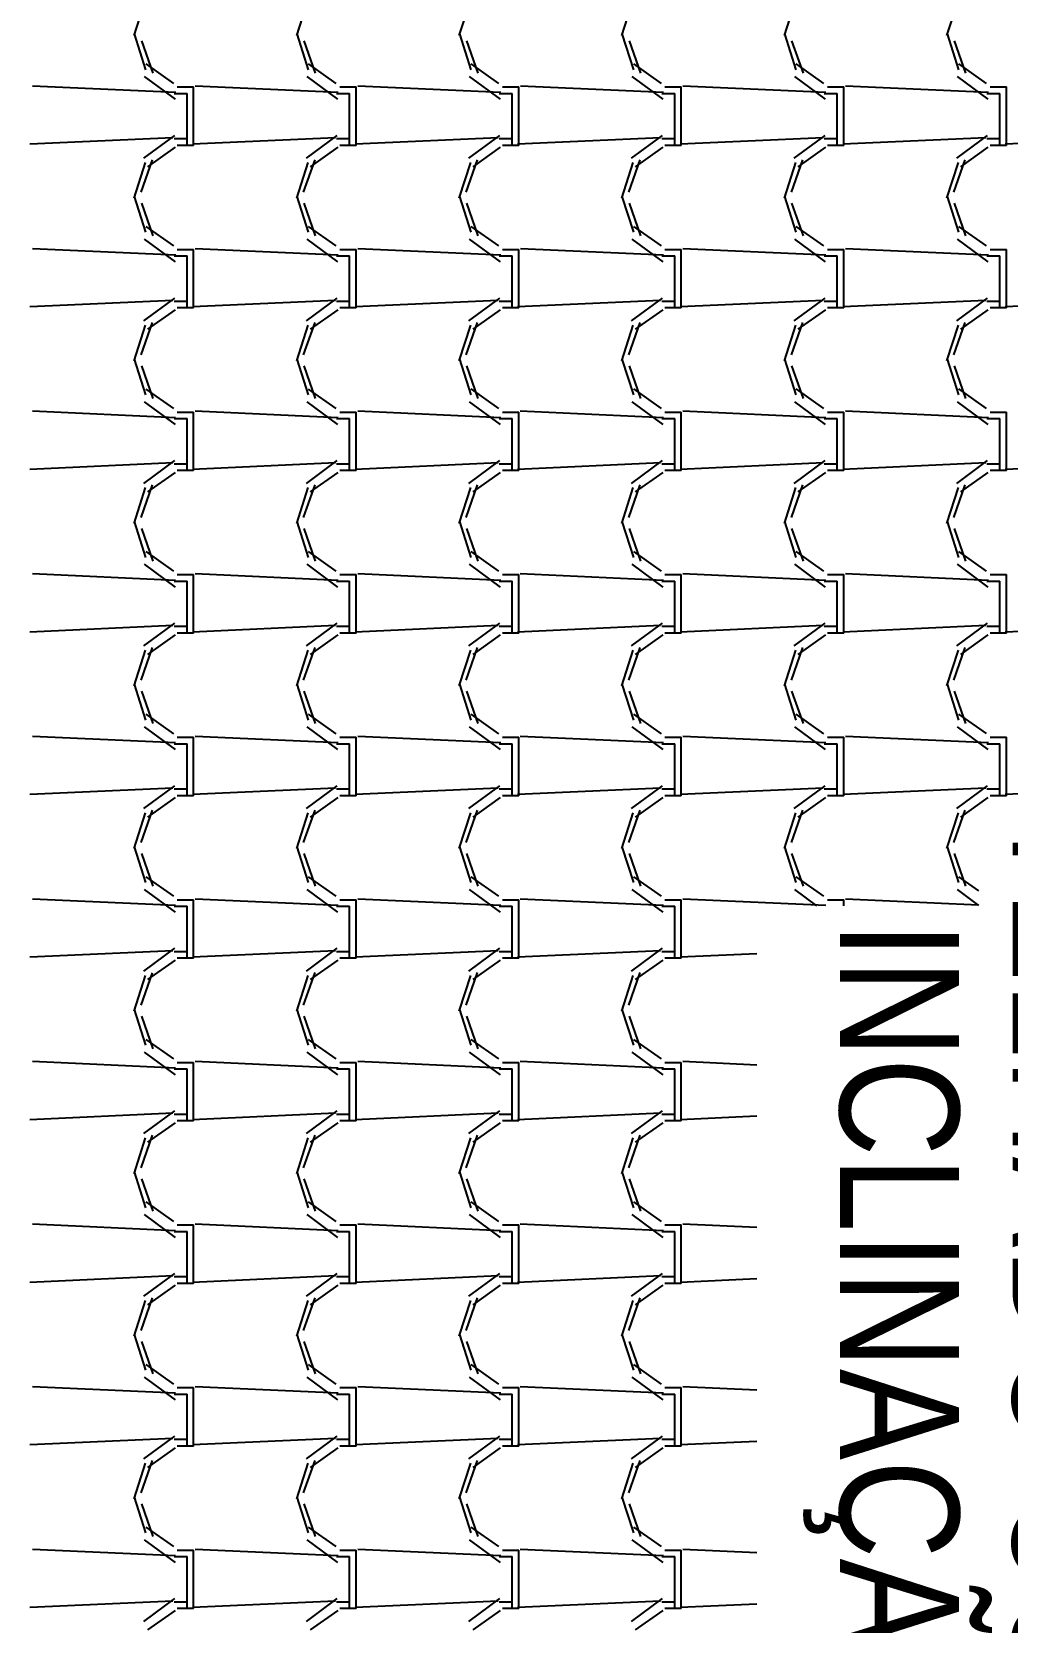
# Model space of a CAD drawing. Header units: millimetres. Extents: x -336 to -33, y -135 to 770.
# Drawn here: x -309.076 to -307.276, y 739.384 to 742.318 of the extents above; entities that cross this region are included whole.
import ezdxf
from ezdxf.enums import TextEntityAlignment as Align

# ---------------------------------------------------------------- set-up
doc = ezdxf.new("R2010")
doc.units = ezdxf.units.MM
doc.header["$LTSCALE"] = 50
doc.header["$MEASUREMENT"] = 0
doc.layers.get('0').update_dxf_attribs({"linetype": 'CONTINUOUS'})
doc.layers.add('-HIDRO', color=8, linetype='CONTINUOUS')
doc.layers.add('E-txt-g', color=3, linetype='CONTINUOUS')
doc.layers.add('E-Txt-W', color=7, linetype='CONTINUOUS', lineweight=20)
doc.styles.add('F2', font='swissc.ttf')
doc.styles.add('REG60', font='romans.shx', dxfattribs={"width": 0.8, "height": 0.15})
doc.styles.add('REG80', font='romans.shx', dxfattribs={"width": 0.8, "height": 0.2})

# ---------------------------------------------------------------- blocks, each defined once
blk = doc.blocks.new('TXT-AMB75')
at = {"layer": 'E-txt-g', "style": 'REG80', "width": 0.8, "flags": 8}
blk.add_attdef('TXT', text='', height=0.2, dxfattribs=at).set_placement((0.0055, 0.2964), align=Align.CENTER)
at = {"layer": 'E-Txt-W', "style": 'REG60', "width": 0.8, "flags": 8}
blk.add_attdef('TXT', text='', height=0.15, dxfattribs=at).set_placement((0.0055, 0.0271), align=Align.CENTER)

msp = doc.modelspace()

# ---------------------------------------------------------------- linework, layer by layer
at = {"layer": '-HIDRO', "linetype": 'Continuous'}
for p, q in [((-308.8666, 742.3774), (-308.8876, 742.3114)), ((-308.5666, 742.3774), (-308.5876, 742.3114)), ((-308.2666, 742.3774), (-308.2876, 742.3114)), ((-307.9666, 742.3774), (-307.9876, 742.3114)), ((-307.6666, 742.3774), (-307.6876, 742.3114)), ((-307.3666, 742.3774), (-307.3876, 742.3114)), ((-308.8868, 742.3146), (-308.8658, 742.2486)), ((-308.8737, 742.302), (-308.8527, 742.242)), ((-308.5868, 742.3146), (-308.5658, 742.2486)), ((-308.5737, 742.302), (-308.5527, 742.242)), ((-308.2868, 742.3146), (-308.2658, 742.2486)), ((-308.2737, 742.302), (-308.2527, 742.242)), ((-307.9868, 742.3146), (-307.9658, 742.2486)), ((-307.9737, 742.302), (-307.9527, 742.242)), ((-307.6868, 742.3146), (-307.6658, 742.2486)), ((-307.6737, 742.302), (-307.6527, 742.242)), ((-307.3868, 742.3146), (-307.3658, 742.2486)), ((-307.3737, 742.302), (-307.3527, 742.242)), ((-308.8657, 742.2594), (-308.8147, 742.2234)), ((-308.5657, 742.2594), (-308.5147, 742.2234)), ((-308.2657, 742.2594), (-308.2147, 742.2234)), ((-307.9657, 742.2594), (-307.9147, 742.2234)), ((-307.6657, 742.2594), (-307.6147, 742.2234)), ((-307.3657, 742.2594), (-307.3147, 742.2234)), ((-308.8685, 742.2359), (-308.8115, 742.1939)), ((-308.5685, 742.2359), (-308.5115, 742.1939)), ((-308.2685, 742.2359), (-308.2115, 742.1939)), ((-307.9685, 742.2359), (-307.9115, 742.1939)), ((-307.6685, 742.2359), (-307.6115, 742.1939)), ((-307.3685, 742.2359), (-307.3115, 742.1939)), ((-308.8103, 742.2062), (-309.0743, 742.2182)), ((-308.8134, 742.2049), (-308.7894, 742.2049)), ((-308.8074, 742.2169), (-308.7774, 742.2169)), ((-308.7894, 742.1209), (-308.7894, 742.2049)), ((-308.7774, 742.1209), (-308.7774, 742.2169)), ((-308.5103, 742.2062), (-308.7743, 742.2182)), ((-308.5134, 742.2049), (-308.4894, 742.2049)), ((-308.5074, 742.2169), (-308.4774, 742.2169)), ((-308.4894, 742.1209), (-308.4894, 742.2049)), ((-308.4774, 742.1209), (-308.4774, 742.2169)), ((-308.2103, 742.2062), (-308.4743, 742.2182)), ((-308.2134, 742.2049), (-308.1894, 742.2049)), ((-308.2074, 742.2169), (-308.1774, 742.2169)), ((-308.1894, 742.1209), (-308.1894, 742.2049)), ((-308.1774, 742.1209), (-308.1774, 742.2169)), ((-307.9103, 742.2062), (-308.1743, 742.2182)), ((-307.9134, 742.2049), (-307.8894, 742.2049)), ((-307.9074, 742.2169), (-307.8774, 742.2169)), ((-307.8894, 742.1209), (-307.8894, 742.2049)), ((-307.8774, 742.1209), (-307.8774, 742.2169)), ((-307.6103, 742.2062), (-307.8743, 742.2182)), ((-307.6134, 742.2049), (-307.5894, 742.2049)), ((-307.6074, 742.2169), (-307.5774, 742.2169)), ((-307.5894, 742.1209), (-307.5894, 742.2049)), ((-307.5774, 742.1209), (-307.5774, 742.2169)), ((-307.3103, 742.2062), (-307.5743, 742.2182)), ((-307.3134, 742.2049), (-307.2894, 742.2049)), ((-307.3074, 742.2169), (-307.2774, 742.2169)), ((-307.2894, 742.1209), (-307.2894, 742.2049)), ((-307.2774, 742.1209), (-307.2774, 742.2169)), ((-308.8154, 742.1229), (-309.0794, 742.1109)), ((-308.8127, 742.1273), (-308.8697, 742.0853)), ((-308.7894, 742.1209), (-308.8134, 742.1209)), ((-308.7894, 742.1089), (-308.7894, 742.1209)), ((-308.5154, 742.1229), (-308.7794, 742.1109)), ((-308.7774, 742.1089), (-308.7774, 742.1209)), ((-308.5127, 742.1273), (-308.5697, 742.0853)), ((-308.4894, 742.1209), (-308.5134, 742.1209)), ((-308.4894, 742.1089), (-308.4894, 742.1209)), ((-308.2154, 742.1229), (-308.4794, 742.1109)), ((-308.4774, 742.1089), (-308.4774, 742.1209)), ((-308.2127, 742.1273), (-308.2697, 742.0853)), ((-308.1894, 742.1209), (-308.2134, 742.1209)), ((-308.1894, 742.1089), (-308.1894, 742.1209)), ((-307.9154, 742.1229), (-308.1794, 742.1109)), ((-308.1774, 742.1089), (-308.1774, 742.1209)), ((-307.9127, 742.1273), (-307.9697, 742.0853)), ((-307.8894, 742.1209), (-307.9134, 742.1209)), ((-307.8894, 742.1089), (-307.8894, 742.1209)), ((-307.6154, 742.1229), (-307.8794, 742.1109)), ((-307.8774, 742.1089), (-307.8774, 742.1209)), ((-307.6127, 742.1273), (-307.6697, 742.0853)), ((-307.5894, 742.1209), (-307.6134, 742.1209)), ((-307.5894, 742.1089), (-307.5894, 742.1209)), ((-307.3154, 742.1229), (-307.5794, 742.1109)), ((-307.5774, 742.1089), (-307.5774, 742.1209)), ((-307.3127, 742.1273), (-307.3697, 742.0853)), ((-307.2894, 742.1209), (-307.3134, 742.1209)), ((-307.2894, 742.1089), (-307.2894, 742.1209)), ((-307.0154, 742.1229), (-307.2794, 742.1109)), ((-307.2774, 742.1089), (-307.2774, 742.1209)), ((-308.8113, 742.1055), (-308.8623, 742.0695)), ((-308.7774, 742.1089), (-308.8074, 742.1089)), ((-308.5113, 742.1055), (-308.5623, 742.0695)), ((-308.4774, 742.1089), (-308.5074, 742.1089)), ((-308.2113, 742.1055), (-308.2623, 742.0695)), ((-308.1774, 742.1089), (-308.2074, 742.1089)), ((-307.9113, 742.1055), (-307.9623, 742.0695)), ((-307.8774, 742.1089), (-307.9074, 742.1089)), ((-307.6113, 742.1055), (-307.6623, 742.0695)), ((-307.5774, 742.1089), (-307.6074, 742.1089)), ((-307.3113, 742.1055), (-307.3623, 742.0695)), ((-307.2774, 742.1089), (-307.3074, 742.1089)), ((-308.8666, 742.0774), (-308.8876, 742.0114)), ((-308.8538, 742.0823), (-308.8748, 742.0223)), ((-308.5666, 742.0774), (-308.5876, 742.0114)), ((-308.5538, 742.0823), (-308.5748, 742.0223)), ((-308.2666, 742.0774), (-308.2876, 742.0114)), ((-308.2538, 742.0824), (-308.2748, 742.0224)), ((-307.9666, 742.0774), (-307.9876, 742.0114)), ((-307.9538, 742.0824), (-307.9748, 742.0224)), ((-307.6666, 742.0774), (-307.6876, 742.0114)), ((-307.6538, 742.0824), (-307.6748, 742.0224)), ((-307.3666, 742.0774), (-307.3876, 742.0114)), ((-307.3538, 742.0824), (-307.3748, 742.0224)), ((-308.8868, 742.0146), (-308.8658, 741.9486)), ((-308.8737, 742.002), (-308.8527, 741.942)), ((-308.5868, 742.0146), (-308.5658, 741.9486)), ((-308.5737, 742.002), (-308.5527, 741.942)), ((-308.2868, 742.0146), (-308.2658, 741.9486)), ((-308.2737, 742.002), (-308.2527, 741.942)), ((-307.9868, 742.0146), (-307.9658, 741.9486)), ((-307.9737, 742.002), (-307.9527, 741.942)), ((-307.6868, 742.0146), (-307.6658, 741.9486)), ((-307.6737, 742.002), (-307.6527, 741.942)), ((-307.3868, 742.0146), (-307.3658, 741.9486)), ((-307.3737, 742.002), (-307.3527, 741.942)), ((-308.8657, 741.9594), (-308.8147, 741.9234)), ((-308.5657, 741.9594), (-308.5147, 741.9234)), ((-308.2657, 741.9594), (-308.2147, 741.9234)), ((-307.9657, 741.9594), (-307.9147, 741.9234)), ((-307.6657, 741.9594), (-307.6147, 741.9234)), ((-307.3657, 741.9594), (-307.3147, 741.9234)), ((-308.8103, 741.9062), (-309.0743, 741.9182)), ((-308.8685, 741.9359), (-308.8115, 741.8939)), ((-308.8074, 741.9169), (-308.7774, 741.9169)), ((-308.7774, 741.8209), (-308.7774, 741.9169)), ((-308.5103, 741.9062), (-308.7743, 741.9182)), ((-308.5685, 741.9359), (-308.5115, 741.8939)), ((-308.5074, 741.9169), (-308.4774, 741.9169)), ((-308.4774, 741.8209), (-308.4774, 741.9169)), ((-308.2103, 741.9062), (-308.4743, 741.9182)), ((-308.2685, 741.9359), (-308.2115, 741.8939)), ((-308.2074, 741.9169), (-308.1774, 741.9169)), ((-308.1774, 741.8209), (-308.1774, 741.9169)), ((-307.9103, 741.9062), (-308.1743, 741.9182)), ((-307.9685, 741.9359), (-307.9115, 741.8939)), ((-307.9074, 741.9169), (-307.8774, 741.9169)), ((-307.8774, 741.8209), (-307.8774, 741.9169)), ((-307.6103, 741.9062), (-307.8743, 741.9182)), ((-307.6685, 741.9359), (-307.6115, 741.8939)), ((-307.6074, 741.9169), (-307.5774, 741.9169)), ((-307.5774, 741.8209), (-307.5774, 741.9169)), ((-307.3103, 741.9062), (-307.5743, 741.9182)), ((-307.3685, 741.9359), (-307.3115, 741.8939)), ((-307.3074, 741.9169), (-307.2774, 741.9169)), ((-307.2774, 741.8209), (-307.2774, 741.9169)), ((-308.8134, 741.9049), (-308.7894, 741.9049)), ((-308.7894, 741.8209), (-308.7894, 741.9049)), ((-308.5134, 741.9049), (-308.4894, 741.9049)), ((-308.4894, 741.8209), (-308.4894, 741.9049)), ((-308.2134, 741.9049), (-308.1894, 741.9049)), ((-308.1894, 741.8209), (-308.1894, 741.9049)), ((-307.9134, 741.9049), (-307.8894, 741.9049)), ((-307.8894, 741.8209), (-307.8894, 741.9049)), ((-307.6134, 741.9049), (-307.5894, 741.9049)), ((-307.5894, 741.8209), (-307.5894, 741.9049)), ((-307.3134, 741.9049), (-307.2894, 741.9049)), ((-307.2894, 741.8209), (-307.2894, 741.9049)), ((-308.8154, 741.8229), (-309.0794, 741.8109)), ((-308.8127, 741.8273), (-308.8697, 741.7853)), ((-308.7894, 741.8209), (-308.8134, 741.8209)), ((-308.7894, 741.8089), (-308.7894, 741.8209)), ((-308.5154, 741.8229), (-308.7794, 741.8109)), ((-308.7774, 741.8089), (-308.7774, 741.8209)), ((-308.5127, 741.8273), (-308.5697, 741.7853)), ((-308.4894, 741.8209), (-308.5134, 741.8209)), ((-308.4894, 741.8089), (-308.4894, 741.8209)), ((-308.2154, 741.8229), (-308.4794, 741.8109)), ((-308.4774, 741.8089), (-308.4774, 741.8209)), ((-308.2127, 741.8273), (-308.2697, 741.7853)), ((-308.1894, 741.8209), (-308.2134, 741.8209)), ((-308.1894, 741.8089), (-308.1894, 741.8209)), ((-307.9154, 741.8229), (-308.1794, 741.8109)), ((-308.1774, 741.8089), (-308.1774, 741.8209)), ((-307.9127, 741.8273), (-307.9697, 741.7853)), ((-307.8894, 741.8209), (-307.9134, 741.8209)), ((-307.8894, 741.8089), (-307.8894, 741.8209)), ((-307.6154, 741.8229), (-307.8794, 741.8109)), ((-307.8774, 741.8089), (-307.8774, 741.8209)), ((-307.6127, 741.8273), (-307.6697, 741.7853)), ((-307.5894, 741.8209), (-307.6134, 741.8209)), ((-307.5894, 741.8089), (-307.5894, 741.8209)), ((-307.3154, 741.8229), (-307.5794, 741.8109)), ((-307.5774, 741.8089), (-307.5774, 741.8209)), ((-307.3127, 741.8273), (-307.3697, 741.7853)), ((-307.2894, 741.8209), (-307.3134, 741.8209)), ((-307.2894, 741.8089), (-307.2894, 741.8209)), ((-307.0154, 741.8229), (-307.2794, 741.8109)), ((-307.2774, 741.8089), (-307.2774, 741.8209)), ((-308.8113, 741.8055), (-308.8623, 741.7695)), ((-308.7774, 741.8089), (-308.8074, 741.8089)), ((-308.5113, 741.8055), (-308.5623, 741.7695)), ((-308.4774, 741.8089), (-308.5074, 741.8089)), ((-308.2113, 741.8055), (-308.2623, 741.7695)), ((-308.1774, 741.8089), (-308.2074, 741.8089)), ((-307.9113, 741.8055), (-307.9623, 741.7695)), ((-307.8774, 741.8089), (-307.9074, 741.8089)), ((-307.6113, 741.8055), (-307.6623, 741.7695)), ((-307.5774, 741.8089), (-307.6074, 741.8089)), ((-307.3113, 741.8055), (-307.3623, 741.7695)), ((-307.2774, 741.8089), (-307.3074, 741.8089)), ((-308.8666, 741.7774), (-308.8876, 741.7114)), ((-308.8538, 741.7823), (-308.8748, 741.7223)), ((-308.5666, 741.7774), (-308.5876, 741.7114)), ((-308.5538, 741.7823), (-308.5748, 741.7223)), ((-308.2666, 741.7774), (-308.2876, 741.7114)), ((-308.2538, 741.7824), (-308.2748, 741.7224)), ((-307.9666, 741.7774), (-307.9876, 741.7114)), ((-307.9538, 741.7824), (-307.9748, 741.7224)), ((-307.6666, 741.7774), (-307.6876, 741.7114)), ((-307.6538, 741.7824), (-307.6748, 741.7224)), ((-307.3666, 741.7774), (-307.3876, 741.7114)), ((-307.3538, 741.7824), (-307.3748, 741.7224)), ((-308.8868, 741.7146), (-308.8658, 741.6486)), ((-308.8737, 741.702), (-308.8527, 741.642)), ((-308.5868, 741.7146), (-308.5658, 741.6486)), ((-308.5737, 741.702), (-308.5527, 741.642)), ((-308.2868, 741.7146), (-308.2658, 741.6486)), ((-308.2737, 741.702), (-308.2527, 741.642)), ((-307.9868, 741.7146), (-307.9658, 741.6486)), ((-307.9737, 741.702), (-307.9527, 741.642)), ((-307.6868, 741.7146), (-307.6658, 741.6486)), ((-307.6737, 741.702), (-307.6527, 741.642)), ((-307.3868, 741.7146), (-307.3658, 741.6486)), ((-307.3737, 741.702), (-307.3527, 741.642)), ((-308.8657, 741.6593), (-308.8147, 741.6233)), ((-308.5657, 741.6593), (-308.5147, 741.6233)), ((-308.2657, 741.6594), (-308.2147, 741.6234)), ((-307.9657, 741.6594), (-307.9147, 741.6234)), ((-307.6657, 741.6594), (-307.6147, 741.6234)), ((-307.3657, 741.6594), (-307.3147, 741.6234)), ((-308.8104, 741.6062), (-309.0744, 741.6182)), ((-308.8685, 741.6359), (-308.8115, 741.5939)), ((-308.8074, 741.6169), (-308.7774, 741.6169)), ((-308.7774, 741.5209), (-308.7774, 741.6169)), ((-308.5104, 741.6062), (-308.7744, 741.6182)), ((-308.5685, 741.6359), (-308.5115, 741.5939)), ((-308.5074, 741.6169), (-308.4774, 741.6169)), ((-308.4774, 741.5209), (-308.4774, 741.6169)), ((-308.2104, 741.6062), (-308.4744, 741.6182)), ((-308.2685, 741.6359), (-308.2115, 741.5939)), ((-308.2074, 741.6169), (-308.1774, 741.6169)), ((-308.1774, 741.5209), (-308.1774, 741.6169)), ((-307.9104, 741.6062), (-308.1744, 741.6182)), ((-307.9685, 741.6359), (-307.9115, 741.5939)), ((-307.9074, 741.6169), (-307.8774, 741.6169)), ((-307.8774, 741.5209), (-307.8774, 741.6169)), ((-307.6104, 741.6062), (-307.8744, 741.6182)), ((-307.6685, 741.6359), (-307.6115, 741.5939)), ((-307.6074, 741.6169), (-307.5774, 741.6169)), ((-307.5774, 741.5209), (-307.5774, 741.6169)), ((-307.3104, 741.6062), (-307.5744, 741.6182)), ((-307.3685, 741.6359), (-307.3115, 741.5939)), ((-307.3074, 741.6169), (-307.2774, 741.6169)), ((-307.2774, 741.5209), (-307.2774, 741.6169)), ((-308.8134, 741.6049), (-308.7894, 741.6049)), ((-308.7894, 741.5209), (-308.7894, 741.6049)), ((-308.5134, 741.6049), (-308.4894, 741.6049)), ((-308.4894, 741.5209), (-308.4894, 741.6049)), ((-308.2134, 741.6049), (-308.1894, 741.6049)), ((-308.1894, 741.5209), (-308.1894, 741.6049)), ((-307.9134, 741.6049), (-307.8894, 741.6049)), ((-307.8894, 741.5209), (-307.8894, 741.6049)), ((-307.6134, 741.6049), (-307.5894, 741.6049)), ((-307.5894, 741.5209), (-307.5894, 741.6049)), ((-307.3134, 741.6049), (-307.2894, 741.6049)), ((-307.2894, 741.5209), (-307.2894, 741.6049)), ((-308.8127, 741.5273), (-308.8697, 741.4853)), ((-308.5127, 741.5273), (-308.5697, 741.4853)), ((-308.2127, 741.5273), (-308.2697, 741.4853)), ((-307.9127, 741.5273), (-307.9697, 741.4853)), ((-307.6127, 741.5273), (-307.6697, 741.4853)), ((-307.3127, 741.5273), (-307.3697, 741.4853)), ((-308.8154, 741.5229), (-309.0794, 741.5109)), ((-308.8113, 741.5055), (-308.8623, 741.4695)), ((-308.7894, 741.5209), (-308.8134, 741.5209)), ((-308.7774, 741.5089), (-308.8074, 741.5089)), ((-308.7894, 741.5089), (-308.7894, 741.5209)), ((-308.5154, 741.5229), (-308.7794, 741.5109)), ((-308.7774, 741.5089), (-308.7774, 741.5209)), ((-308.5113, 741.5055), (-308.5623, 741.4695)), ((-308.4894, 741.5209), (-308.5134, 741.5209)), ((-308.4774, 741.5089), (-308.5074, 741.5089)), ((-308.4894, 741.5089), (-308.4894, 741.5209)), ((-308.2154, 741.5229), (-308.4794, 741.5109)), ((-308.4774, 741.5089), (-308.4774, 741.5209)), ((-308.2113, 741.5055), (-308.2623, 741.4695)), ((-308.1894, 741.5209), (-308.2134, 741.5209)), ((-308.1774, 741.5089), (-308.2074, 741.5089)), ((-308.1894, 741.5089), (-308.1894, 741.5209)), ((-307.9154, 741.5229), (-308.1794, 741.5109)), ((-308.1774, 741.5089), (-308.1774, 741.5209)), ((-307.9113, 741.5055), (-307.9623, 741.4695)), ((-307.8894, 741.5209), (-307.9134, 741.5209)), ((-307.8774, 741.5089), (-307.9074, 741.5089)), ((-307.8894, 741.5089), (-307.8894, 741.5209)), ((-307.6154, 741.5229), (-307.8794, 741.5109)), ((-307.8774, 741.5089), (-307.8774, 741.5209)), ((-307.6113, 741.5055), (-307.6623, 741.4695)), ((-307.5894, 741.5209), (-307.6134, 741.5209)), ((-307.5774, 741.5089), (-307.6074, 741.5089)), ((-307.5894, 741.5089), (-307.5894, 741.5209)), ((-307.3154, 741.5229), (-307.5794, 741.5109)), ((-307.5774, 741.5089), (-307.5774, 741.5209)), ((-307.3113, 741.5055), (-307.3623, 741.4695)), ((-307.2894, 741.5209), (-307.3134, 741.5209)), ((-307.2774, 741.5089), (-307.3074, 741.5089)), ((-307.2894, 741.5089), (-307.2894, 741.5209)), ((-307.0154, 741.5229), (-307.2794, 741.5109)), ((-307.2774, 741.5089), (-307.2774, 741.5209)), ((-308.8666, 741.4774), (-308.8876, 741.4114)), ((-308.8538, 741.4823), (-308.8748, 741.4223)), ((-308.5666, 741.4774), (-308.5876, 741.4114)), ((-308.5538, 741.4823), (-308.5748, 741.4223)), ((-308.2666, 741.4774), (-308.2876, 741.4114)), ((-308.2538, 741.4824), (-308.2748, 741.4224)), ((-307.9666, 741.4774), (-307.9876, 741.4114)), ((-307.9538, 741.4824), (-307.9748, 741.4224)), ((-307.6666, 741.4774), (-307.6876, 741.4114)), ((-307.6538, 741.4824), (-307.6748, 741.4224)), ((-307.3666, 741.4774), (-307.3876, 741.4114)), ((-307.3538, 741.4824), (-307.3748, 741.4224)), ((-308.8868, 741.4146), (-308.8658, 741.3486)), ((-308.5868, 741.4146), (-308.5658, 741.3486)), ((-308.2868, 741.4146), (-308.2658, 741.3486)), ((-307.9868, 741.4146), (-307.9658, 741.3486)), ((-307.6868, 741.4146), (-307.6658, 741.3486)), ((-307.3868, 741.4146), (-307.3658, 741.3486)), ((-308.8737, 741.402), (-308.8527, 741.342)), ((-308.5737, 741.402), (-308.5527, 741.342)), ((-308.2737, 741.402), (-308.2527, 741.342)), ((-307.9737, 741.402), (-307.9527, 741.342)), ((-307.6737, 741.402), (-307.6527, 741.342)), ((-307.3737, 741.402), (-307.3527, 741.342)), ((-308.8657, 741.3593), (-308.8147, 741.3233)), ((-308.5657, 741.3593), (-308.5147, 741.3233)), ((-308.2657, 741.3593), (-308.2147, 741.3233)), ((-307.9657, 741.3594), (-307.9147, 741.3234)), ((-307.6657, 741.3594), (-307.6147, 741.3234)), ((-307.3657, 741.3594), (-307.3147, 741.3234)), ((-308.8685, 741.3359), (-308.8115, 741.2939)), ((-308.5685, 741.3359), (-308.5115, 741.2939)), ((-308.2685, 741.3359), (-308.2115, 741.2939)), ((-307.9685, 741.3359), (-307.9115, 741.2939)), ((-307.6685, 741.3359), (-307.6115, 741.2939)), ((-307.3685, 741.3359), (-307.3115, 741.2939)), ((-308.8104, 741.3062), (-309.0744, 741.3182)), ((-308.8134, 741.3049), (-308.7894, 741.3049)), ((-308.8074, 741.3169), (-308.7774, 741.3169)), ((-308.7894, 741.2209), (-308.7894, 741.3049)), ((-308.7774, 741.2209), (-308.7774, 741.3169)), ((-308.5104, 741.3062), (-308.7744, 741.3182)), ((-308.5134, 741.3049), (-308.4894, 741.3049)), ((-308.5074, 741.3169), (-308.4774, 741.3169)), ((-308.4894, 741.2209), (-308.4894, 741.3049)), ((-308.4774, 741.2209), (-308.4774, 741.3169)), ((-308.2104, 741.3062), (-308.4744, 741.3182)), ((-308.2134, 741.3049), (-308.1894, 741.3049)), ((-308.2074, 741.3169), (-308.1774, 741.3169)), ((-308.1894, 741.2209), (-308.1894, 741.3049)), ((-308.1774, 741.2209), (-308.1774, 741.3169)), ((-307.9104, 741.3062), (-308.1744, 741.3182)), ((-307.9134, 741.3049), (-307.8894, 741.3049)), ((-307.9074, 741.3169), (-307.8774, 741.3169)), ((-307.8894, 741.2209), (-307.8894, 741.3049)), ((-307.8774, 741.2209), (-307.8774, 741.3169)), ((-307.6104, 741.3062), (-307.8744, 741.3182)), ((-307.6134, 741.3049), (-307.5894, 741.3049)), ((-307.6074, 741.3169), (-307.5774, 741.3169)), ((-307.5894, 741.2209), (-307.5894, 741.3049)), ((-307.5774, 741.2209), (-307.5774, 741.3169)), ((-307.3104, 741.3062), (-307.5744, 741.3182)), ((-307.3134, 741.3049), (-307.2894, 741.3049)), ((-307.3074, 741.3169), (-307.2774, 741.3169)), ((-307.2894, 741.2209), (-307.2894, 741.3049)), ((-307.2774, 741.2209), (-307.2774, 741.3169)), ((-308.8154, 741.2229), (-309.0794, 741.2109)), ((-308.8127, 741.2273), (-308.8697, 741.1853)), ((-308.8113, 741.2055), (-308.8623, 741.1695)), ((-308.7894, 741.2209), (-308.8134, 741.2209)), ((-308.7774, 741.2089), (-308.8074, 741.2089)), ((-308.7894, 741.2089), (-308.7894, 741.2209)), ((-308.5154, 741.2229), (-308.7794, 741.2109)), ((-308.7774, 741.2089), (-308.7774, 741.2209)), ((-308.5127, 741.2273), (-308.5697, 741.1853)), ((-308.5113, 741.2055), (-308.5623, 741.1695)), ((-308.4894, 741.2209), (-308.5134, 741.2209)), ((-308.4774, 741.2089), (-308.5074, 741.2089)), ((-308.4894, 741.2089), (-308.4894, 741.2209)), ((-308.2154, 741.2229), (-308.4794, 741.2109)), ((-308.4774, 741.2089), (-308.4774, 741.2209)), ((-308.2127, 741.2273), (-308.2697, 741.1853)), ((-308.2113, 741.2055), (-308.2623, 741.1695)), ((-308.1894, 741.2209), (-308.2134, 741.2209)), ((-308.1774, 741.2089), (-308.2074, 741.2089)), ((-308.1894, 741.2089), (-308.1894, 741.2209)), ((-307.9154, 741.2229), (-308.1794, 741.2109)), ((-308.1774, 741.2089), (-308.1774, 741.2209)), ((-307.9127, 741.2273), (-307.9697, 741.1853)), ((-307.9113, 741.2055), (-307.9623, 741.1695)), ((-307.8894, 741.2209), (-307.9134, 741.2209)), ((-307.8774, 741.2089), (-307.9074, 741.2089)), ((-307.8894, 741.2089), (-307.8894, 741.2209)), ((-307.6154, 741.2229), (-307.8794, 741.2109)), ((-307.8774, 741.2089), (-307.8774, 741.2209)), ((-307.6127, 741.2273), (-307.6697, 741.1853)), ((-307.6113, 741.2055), (-307.6623, 741.1695)), ((-307.5894, 741.2209), (-307.6134, 741.2209)), ((-307.5774, 741.2089), (-307.6074, 741.2089)), ((-307.5894, 741.2089), (-307.5894, 741.2209)), ((-307.3154, 741.2229), (-307.5794, 741.2109)), ((-307.5774, 741.2089), (-307.5774, 741.2209)), ((-307.3127, 741.2273), (-307.3697, 741.1853)), ((-307.3113, 741.2055), (-307.3623, 741.1695)), ((-307.2894, 741.2209), (-307.3134, 741.2209)), ((-307.2774, 741.2089), (-307.3074, 741.2089)), ((-307.2894, 741.2089), (-307.2894, 741.2209)), ((-307.0154, 741.2229), (-307.2794, 741.2109)), ((-307.2774, 741.2089), (-307.2774, 741.2209)), ((-308.8666, 741.1774), (-308.8876, 741.1114)), ((-308.8538, 741.1823), (-308.8748, 741.1223)), ((-308.5666, 741.1774), (-308.5876, 741.1114)), ((-308.5538, 741.1824), (-308.5748, 741.1224)), ((-308.2666, 741.1774), (-308.2876, 741.1114)), ((-308.2538, 741.1824), (-308.2748, 741.1224)), ((-307.9666, 741.1774), (-307.9876, 741.1114)), ((-307.9538, 741.1824), (-307.9748, 741.1224)), ((-307.6666, 741.1774), (-307.6876, 741.1114)), ((-307.6538, 741.1824), (-307.6748, 741.1224)), ((-307.3666, 741.1774), (-307.3876, 741.1114)), ((-307.3538, 741.1824), (-307.3748, 741.1224)), ((-308.8868, 741.1146), (-308.8658, 741.0486)), ((-308.5868, 741.1146), (-308.5658, 741.0486)), ((-308.2868, 741.1146), (-308.2658, 741.0486)), ((-307.9868, 741.1146), (-307.9658, 741.0486)), ((-307.6868, 741.1146), (-307.6658, 741.0486)), ((-307.3868, 741.1146), (-307.3658, 741.0486)), ((-308.8737, 741.102), (-308.8527, 741.042)), ((-308.5737, 741.102), (-308.5527, 741.042)), ((-308.2737, 741.102), (-308.2527, 741.042)), ((-307.9737, 741.102), (-307.9527, 741.042)), ((-307.6737, 741.102), (-307.6527, 741.042)), ((-307.3737, 741.102), (-307.3527, 741.042)), ((-308.8657, 741.0593), (-308.8147, 741.0233)), ((-308.5657, 741.0593), (-308.5147, 741.0233)), ((-308.2657, 741.0593), (-308.2147, 741.0233)), ((-307.9657, 741.0593), (-307.9147, 741.0233)), ((-307.6657, 741.0593), (-307.6147, 741.0233)), ((-307.3657, 741.0594), (-307.3147, 741.0234)), ((-308.8685, 741.0359), (-308.8115, 740.9939)), ((-308.5685, 741.0359), (-308.5115, 740.9939)), ((-308.2685, 741.0359), (-308.2115, 740.9939)), ((-307.9685, 741.0359), (-307.9115, 740.9939)), ((-307.6685, 741.0359), (-307.6115, 740.9939)), ((-307.3685, 741.0359), (-307.3115, 740.9939)), ((-308.8104, 741.0062), (-309.0744, 741.0182)), ((-308.8134, 741.0049), (-308.7894, 741.0049)), ((-308.8074, 741.0169), (-308.7774, 741.0169)), ((-308.7894, 740.9209), (-308.7894, 741.0049)), ((-308.7774, 740.9209), (-308.7774, 741.0169)), ((-308.5104, 741.0062), (-308.7744, 741.0182)), ((-308.5134, 741.0049), (-308.4894, 741.0049)), ((-308.5074, 741.0169), (-308.4774, 741.0169)), ((-308.4894, 740.9209), (-308.4894, 741.0049)), ((-308.4774, 740.9209), (-308.4774, 741.0169)), ((-308.2104, 741.0062), (-308.4744, 741.0182)), ((-308.2134, 741.0049), (-308.1894, 741.0049)), ((-308.2074, 741.0169), (-308.1774, 741.0169)), ((-308.1894, 740.9209), (-308.1894, 741.0049)), ((-308.1774, 740.9209), (-308.1774, 741.0169)), ((-307.9104, 741.0062), (-308.1744, 741.0182)), ((-307.9134, 741.0049), (-307.8894, 741.0049)), ((-307.9074, 741.0169), (-307.8774, 741.0169)), ((-307.8894, 740.9209), (-307.8894, 741.0049)), ((-307.8774, 740.9209), (-307.8774, 741.0169)), ((-307.6104, 741.0062), (-307.8744, 741.0182)), ((-307.6134, 741.0049), (-307.5894, 741.0049)), ((-307.6074, 741.0169), (-307.5774, 741.0169)), ((-307.5894, 740.9209), (-307.5894, 741.0049)), ((-307.5774, 740.9209), (-307.5774, 741.0169)), ((-307.3104, 741.0062), (-307.5744, 741.0182)), ((-307.3134, 741.0049), (-307.2894, 741.0049)), ((-307.3074, 741.0169), (-307.2774, 741.0169)), ((-307.2894, 740.9209), (-307.2894, 741.0049)), ((-307.2774, 740.9209), (-307.2774, 741.0169)), ((-308.8154, 740.9229), (-309.0794, 740.9109)), ((-308.8127, 740.9273), (-308.8697, 740.8853)), ((-308.7894, 740.9209), (-308.8134, 740.9209)), ((-308.7774, 740.9089), (-308.8074, 740.9089)), ((-308.7894, 740.9089), (-308.7894, 740.9209)), ((-308.5154, 740.9229), (-308.7794, 740.9109)), ((-308.7774, 740.9089), (-308.7774, 740.9209)), ((-308.5127, 740.9273), (-308.5697, 740.8853)), ((-308.4894, 740.9209), (-308.5134, 740.9209)), ((-308.4774, 740.9089), (-308.5074, 740.9089)), ((-308.4894, 740.9089), (-308.4894, 740.9209)), ((-308.2154, 740.9229), (-308.4794, 740.9109)), ((-308.4774, 740.9089), (-308.4774, 740.9209)), ((-308.2127, 740.9273), (-308.2697, 740.8853)), ((-308.1894, 740.9209), (-308.2134, 740.9209)), ((-308.1774, 740.9089), (-308.2074, 740.9089)), ((-308.1894, 740.9089), (-308.1894, 740.9209)), ((-307.9154, 740.9229), (-308.1794, 740.9109)), ((-308.1774, 740.9089), (-308.1774, 740.9209)), ((-307.9127, 740.9273), (-307.9697, 740.8853)), ((-307.8894, 740.9209), (-307.9134, 740.9209)), ((-307.8774, 740.9089), (-307.9074, 740.9089)), ((-307.8894, 740.9089), (-307.8894, 740.9209)), ((-307.6154, 740.9229), (-307.8794, 740.9109)), ((-307.8774, 740.9089), (-307.8774, 740.9209)), ((-307.6127, 740.9273), (-307.6697, 740.8853)), ((-307.5894, 740.9209), (-307.6134, 740.9209)), ((-307.5774, 740.9089), (-307.6074, 740.9089)), ((-307.5894, 740.9089), (-307.5894, 740.9209)), ((-307.3154, 740.9229), (-307.5794, 740.9109)), ((-307.5774, 740.9089), (-307.5774, 740.9209)), ((-307.3127, 740.9273), (-307.3697, 740.8853)), ((-307.2894, 740.9209), (-307.3134, 740.9209)), ((-307.2774, 740.9089), (-307.3074, 740.9089)), ((-307.2894, 740.9089), (-307.2894, 740.9209)), ((-307.0154, 740.9229), (-307.2794, 740.9109)), ((-307.2774, 740.9089), (-307.2774, 740.9209)), ((-308.8538, 740.8823), (-308.8748, 740.8223)), ((-308.8113, 740.9055), (-308.8623, 740.8695)), ((-308.5538, 740.8824), (-308.5748, 740.8224)), ((-308.5113, 740.9055), (-308.5623, 740.8695)), ((-308.2538, 740.8824), (-308.2748, 740.8224)), ((-308.2113, 740.9055), (-308.2623, 740.8695)), ((-307.9538, 740.8824), (-307.9748, 740.8224)), ((-307.9113, 740.9055), (-307.9623, 740.8695)), ((-307.6538, 740.8824), (-307.6748, 740.8224)), ((-307.6113, 740.9055), (-307.6623, 740.8695)), ((-307.3538, 740.8824), (-307.3748, 740.8224)), ((-307.3113, 740.9055), (-307.3623, 740.8695)), ((-308.8666, 740.8774), (-308.8876, 740.8114)), ((-308.5666, 740.8774), (-308.5876, 740.8114)), ((-308.2666, 740.8774), (-308.2876, 740.8114)), ((-307.9666, 740.8774), (-307.9876, 740.8114)), ((-307.6666, 740.8774), (-307.6876, 740.8114)), ((-307.3666, 740.8774), (-307.3876, 740.8114)), ((-308.8868, 740.8146), (-308.8658, 740.7486)), ((-308.8737, 740.802), (-308.8527, 740.742)), ((-308.5868, 740.8146), (-308.5658, 740.7486)), ((-308.5737, 740.802), (-308.5527, 740.742)), ((-308.2868, 740.8146), (-308.2658, 740.7486)), ((-308.2737, 740.802), (-308.2527, 740.742)), ((-307.9868, 740.8146), (-307.9658, 740.7486)), ((-307.9737, 740.802), (-307.9527, 740.742)), ((-307.6868, 740.8146), (-307.6658, 740.7486)), ((-307.6737, 740.802), (-307.6527, 740.742)), ((-307.3868, 740.8146), (-307.3658, 740.7486)), ((-307.3737, 740.802), (-307.3527, 740.742)), ((-308.8685, 740.7359), (-308.8115, 740.6939)), ((-308.8657, 740.7593), (-308.8147, 740.7233)), ((-308.5685, 740.7359), (-308.5115, 740.6939)), ((-308.5657, 740.7593), (-308.5147, 740.7233)), ((-308.2685, 740.7359), (-308.2115, 740.6939)), ((-308.2657, 740.7593), (-308.2147, 740.7233)), ((-307.9685, 740.7359), (-307.9115, 740.6939)), ((-307.9657, 740.7593), (-307.9147, 740.7233)), ((-307.6685, 740.7359), (-307.6276, 740.7057)), ((-307.6657, 740.7593), (-307.6147, 740.7233)), ((-307.3685, 740.7359), (-307.3287, 740.7065)), ((-307.3657, 740.7593), (-307.3287, 740.7332)), ((-308.8104, 740.7062), (-309.0744, 740.7182)), ((-308.8134, 740.7049), (-308.7894, 740.7049)), ((-308.8074, 740.7169), (-308.7774, 740.7169)), ((-308.7894, 740.6209), (-308.7894, 740.7049)), ((-308.7774, 740.6209), (-308.7774, 740.7169)), ((-308.5104, 740.7062), (-308.7744, 740.7182)), ((-308.5134, 740.7049), (-308.4894, 740.7049)), ((-308.5074, 740.7169), (-308.4774, 740.7169)), ((-308.4894, 740.6209), (-308.4894, 740.7049)), ((-308.4774, 740.6209), (-308.4774, 740.7169)), ((-308.2104, 740.7062), (-308.4744, 740.7182)), ((-308.2134, 740.7049), (-308.1894, 740.7049)), ((-308.2074, 740.7169), (-308.1774, 740.7169)), ((-308.1894, 740.6209), (-308.1894, 740.7049)), ((-308.1774, 740.6209), (-308.1774, 740.7169)), ((-307.9104, 740.7062), (-308.1744, 740.7182)), ((-307.9134, 740.7049), (-307.8894, 740.7049)), ((-307.9074, 740.7169), (-307.8774, 740.7169)), ((-307.8894, 740.6209), (-307.8894, 740.7049)), ((-307.8774, 740.6209), (-307.8774, 740.7169)), ((-307.6104, 740.7062), (-307.8744, 740.7182)), ((-307.6074, 740.7169), (-307.5774, 740.7169)), ((-307.5774, 740.7057), (-307.5774, 740.7169)), ((-307.3287, 740.707), (-307.5744, 740.7182)), ((-308.8154, 740.6229), (-309.0794, 740.6109)), ((-308.8127, 740.6273), (-308.8697, 740.5853)), ((-308.7894, 740.6209), (-308.8134, 740.6209)), ((-308.7894, 740.6089), (-308.7894, 740.6209)), ((-308.5154, 740.6229), (-308.7794, 740.6109)), ((-308.7774, 740.6089), (-308.7774, 740.6209)), ((-308.5127, 740.6273), (-308.5697, 740.5853)), ((-308.4894, 740.6209), (-308.5134, 740.6209)), ((-308.4894, 740.6089), (-308.4894, 740.6209)), ((-308.2154, 740.6229), (-308.4794, 740.6109)), ((-308.4774, 740.6089), (-308.4774, 740.6209)), ((-308.2127, 740.6273), (-308.2697, 740.5853)), ((-308.1894, 740.6209), (-308.2134, 740.6209)), ((-308.1894, 740.6089), (-308.1894, 740.6209)), ((-307.9154, 740.6229), (-308.1794, 740.6109)), ((-308.1774, 740.6089), (-308.1774, 740.6209)), ((-307.9127, 740.6273), (-307.9697, 740.5853)), ((-307.8894, 740.6209), (-307.9134, 740.6209)), ((-307.8894, 740.6089), (-307.8894, 740.6209)), ((-307.7377, 740.6173), (-307.8794, 740.6109)), ((-307.8774, 740.6089), (-307.8774, 740.6209)), ((-308.8113, 740.6055), (-308.8623, 740.5695)), ((-308.7774, 740.6089), (-308.8074, 740.6089)), ((-308.5113, 740.6055), (-308.5623, 740.5695)), ((-308.4774, 740.6089), (-308.5074, 740.6089)), ((-308.2113, 740.6055), (-308.2623, 740.5695)), ((-308.1774, 740.6089), (-308.2074, 740.6089)), ((-307.9113, 740.6055), (-307.9623, 740.5695)), ((-307.8774, 740.6089), (-307.9074, 740.6089)), ((-308.8666, 740.5774), (-308.8876, 740.5114)), ((-308.8538, 740.5823), (-308.8748, 740.5223)), ((-308.5666, 740.5774), (-308.5876, 740.5114)), ((-308.5538, 740.5824), (-308.5748, 740.5224)), ((-308.2666, 740.5774), (-308.2876, 740.5114)), ((-308.2538, 740.5824), (-308.2748, 740.5224)), ((-307.9666, 740.5774), (-307.9876, 740.5114)), ((-307.9538, 740.5824), (-307.9748, 740.5224)), ((-308.8868, 740.5146), (-308.8658, 740.4486)), ((-308.8737, 740.502), (-308.8527, 740.442)), ((-308.5868, 740.5146), (-308.5658, 740.4486)), ((-308.5737, 740.502), (-308.5527, 740.442)), ((-308.2868, 740.5146), (-308.2658, 740.4486)), ((-308.2737, 740.502), (-308.2527, 740.442)), ((-307.9868, 740.5146), (-307.9658, 740.4486)), ((-307.9737, 740.502), (-307.9527, 740.442)), ((-308.8657, 740.4593), (-308.8147, 740.4233)), ((-308.5657, 740.4593), (-308.5147, 740.4233)), ((-308.2657, 740.4593), (-308.2147, 740.4233)), ((-307.9657, 740.4593), (-307.9147, 740.4233)), ((-308.8104, 740.4062), (-309.0744, 740.4182)), ((-308.8685, 740.4359), (-308.8115, 740.3939)), ((-308.8074, 740.4169), (-308.7774, 740.4169)), ((-308.7774, 740.3209), (-308.7774, 740.4169)), ((-308.5104, 740.4062), (-308.7744, 740.4182)), ((-308.5685, 740.4359), (-308.5115, 740.3939)), ((-308.5074, 740.4169), (-308.4774, 740.4169)), ((-308.4774, 740.3209), (-308.4774, 740.4169)), ((-308.2104, 740.4062), (-308.4744, 740.4182)), ((-308.2685, 740.4359), (-308.2115, 740.3939)), ((-308.2074, 740.4169), (-308.1774, 740.4169)), ((-308.1774, 740.3209), (-308.1774, 740.4169)), ((-307.9104, 740.4062), (-308.1744, 740.4182)), ((-307.9685, 740.4359), (-307.9115, 740.3939)), ((-307.9074, 740.4169), (-307.8774, 740.4169)), ((-307.8774, 740.3209), (-307.8774, 740.4169)), ((-307.7377, 740.4119), (-307.8744, 740.4182)), ((-308.8134, 740.4049), (-308.7894, 740.4049)), ((-308.7894, 740.3209), (-308.7894, 740.4049)), ((-308.5134, 740.4049), (-308.4894, 740.4049)), ((-308.4894, 740.3209), (-308.4894, 740.4049)), ((-308.2134, 740.4049), (-308.1894, 740.4049)), ((-308.1894, 740.3209), (-308.1894, 740.4049)), ((-307.9134, 740.4049), (-307.8894, 740.4049)), ((-307.8894, 740.3209), (-307.8894, 740.4049)), ((-308.8154, 740.3229), (-309.0794, 740.3109)), ((-308.8127, 740.3273), (-308.8697, 740.2853)), ((-308.5154, 740.3229), (-308.7794, 740.3109)), ((-308.5127, 740.3273), (-308.5697, 740.2853)), ((-308.2154, 740.3229), (-308.4794, 740.3109)), ((-308.2127, 740.3273), (-308.2697, 740.2853)), ((-307.9154, 740.3229), (-308.1794, 740.3109)), ((-307.9127, 740.3273), (-307.9697, 740.2853)), ((-308.8113, 740.3055), (-308.8623, 740.2695)), ((-308.7894, 740.3209), (-308.8134, 740.3209)), ((-308.7774, 740.3089), (-308.8074, 740.3089)), ((-308.7894, 740.3089), (-308.7894, 740.3209)), ((-308.7774, 740.3089), (-308.7774, 740.3209)), ((-308.5113, 740.3055), (-308.5623, 740.2695)), ((-308.4894, 740.3209), (-308.5134, 740.3209)), ((-308.4774, 740.3089), (-308.5074, 740.3089)), ((-308.4894, 740.3089), (-308.4894, 740.3209)), ((-308.4774, 740.3089), (-308.4774, 740.3209)), ((-308.2113, 740.3055), (-308.2623, 740.2695)), ((-308.1894, 740.3209), (-308.2134, 740.3209)), ((-308.1774, 740.3089), (-308.2074, 740.3089)), ((-308.1894, 740.3089), (-308.1894, 740.3209)), ((-308.1774, 740.3089), (-308.1774, 740.3209)), ((-307.9113, 740.3055), (-307.9623, 740.2695)), ((-307.8894, 740.3209), (-307.9134, 740.3209)), ((-307.8774, 740.3089), (-307.9074, 740.3089)), ((-307.8894, 740.3089), (-307.8894, 740.3209)), ((-307.7377, 740.3173), (-307.8794, 740.3109)), ((-307.8774, 740.3089), (-307.8774, 740.3209)), ((-308.8666, 740.2774), (-308.8876, 740.2114)), ((-308.8538, 740.2824), (-308.8748, 740.2224)), ((-308.5666, 740.2774), (-308.5876, 740.2114)), ((-308.5538, 740.2824), (-308.5748, 740.2224)), ((-308.2666, 740.2774), (-308.2876, 740.2114)), ((-308.2538, 740.2824), (-308.2748, 740.2224)), ((-307.9666, 740.2774), (-307.9876, 740.2114)), ((-307.9538, 740.2824), (-307.9748, 740.2224)), ((-308.8868, 740.2146), (-308.8658, 740.1486)), ((-308.5868, 740.2146), (-308.5658, 740.1486)), ((-308.2868, 740.2146), (-308.2658, 740.1486)), ((-307.9868, 740.2146), (-307.9658, 740.1486)), ((-308.8737, 740.202), (-308.8527, 740.142)), ((-308.5737, 740.202), (-308.5527, 740.142)), ((-308.2737, 740.202), (-308.2527, 740.142)), ((-307.9737, 740.202), (-307.9527, 740.142)), ((-308.8657, 740.1593), (-308.8147, 740.1233)), ((-308.5657, 740.1593), (-308.5147, 740.1233)), ((-308.2657, 740.1593), (-308.2147, 740.1233)), ((-307.9657, 740.1593), (-307.9147, 740.1233)), ((-308.8104, 740.1062), (-309.0744, 740.1182)), ((-308.8685, 740.1359), (-308.8115, 740.0939)), ((-308.8074, 740.1169), (-308.7774, 740.1169)), ((-308.7774, 740.0209), (-308.7774, 740.1169)), ((-308.5104, 740.1062), (-308.7744, 740.1182)), ((-308.5685, 740.1359), (-308.5115, 740.0939)), ((-308.5074, 740.1169), (-308.4774, 740.1169)), ((-308.4774, 740.0209), (-308.4774, 740.1169)), ((-308.2104, 740.1062), (-308.4744, 740.1182)), ((-308.2685, 740.1359), (-308.2115, 740.0939)), ((-308.2074, 740.1169), (-308.1774, 740.1169)), ((-308.1774, 740.0209), (-308.1774, 740.1169)), ((-307.9104, 740.1062), (-308.1744, 740.1182)), ((-307.9685, 740.1359), (-307.9115, 740.0939)), ((-307.9074, 740.1169), (-307.8774, 740.1169)), ((-307.8774, 740.0209), (-307.8774, 740.1169)), ((-307.7377, 740.1119), (-307.8744, 740.1182)), ((-308.8134, 740.1049), (-308.7894, 740.1049)), ((-308.7894, 740.0209), (-308.7894, 740.1049)), ((-308.5134, 740.1049), (-308.4894, 740.1049)), ((-308.4894, 740.0209), (-308.4894, 740.1049)), ((-308.2134, 740.1049), (-308.1894, 740.1049)), ((-308.1894, 740.0209), (-308.1894, 740.1049)), ((-307.9134, 740.1049), (-307.8894, 740.1049)), ((-307.8894, 740.0209), (-307.8894, 740.1049)), ((-308.8154, 740.0229), (-309.0794, 740.0109)), ((-308.8127, 740.0273), (-308.8697, 739.9853)), ((-308.8113, 740.0055), (-308.8623, 739.9695)), ((-308.7894, 740.0209), (-308.8134, 740.0209)), ((-308.7774, 740.0089), (-308.8074, 740.0089)), ((-308.7894, 740.0089), (-308.7894, 740.0209)), ((-308.5154, 740.0229), (-308.7794, 740.0109)), ((-308.7774, 740.0089), (-308.7774, 740.0209)), ((-308.5127, 740.0273), (-308.5697, 739.9853)), ((-308.5113, 740.0055), (-308.5623, 739.9695)), ((-308.4894, 740.0209), (-308.5134, 740.0209)), ((-308.4774, 740.0089), (-308.5074, 740.0089)), ((-308.4894, 740.0089), (-308.4894, 740.0209)), ((-308.2154, 740.0229), (-308.4794, 740.0109)), ((-308.4774, 740.0089), (-308.4774, 740.0209)), ((-308.2127, 740.0273), (-308.2697, 739.9853)), ((-308.2113, 740.0055), (-308.2623, 739.9695)), ((-308.1894, 740.0209), (-308.2134, 740.0209)), ((-308.1774, 740.0089), (-308.2074, 740.0089)), ((-308.1894, 740.0089), (-308.1894, 740.0209)), ((-307.9154, 740.0229), (-308.1794, 740.0109)), ((-308.1774, 740.0089), (-308.1774, 740.0209)), ((-307.9127, 740.0273), (-307.9697, 739.9853)), ((-307.9113, 740.0055), (-307.9623, 739.9695)), ((-307.8894, 740.0209), (-307.9134, 740.0209)), ((-307.8774, 740.0089), (-307.9074, 740.0089)), ((-307.8894, 740.0089), (-307.8894, 740.0209)), ((-307.7377, 740.0173), (-307.8794, 740.0109)), ((-307.8774, 740.0089), (-307.8774, 740.0209)), ((-308.8666, 739.9774), (-308.8876, 739.9114)), ((-308.8538, 739.9824), (-308.8748, 739.9224)), ((-308.5666, 739.9774), (-308.5876, 739.9114)), ((-308.5538, 739.9824), (-308.5748, 739.9224)), ((-308.2666, 739.9774), (-308.2876, 739.9114)), ((-308.2538, 739.9824), (-308.2748, 739.9224)), ((-307.9666, 739.9774), (-307.9876, 739.9114)), ((-307.9538, 739.9824), (-307.9748, 739.9224)), ((-308.8868, 739.9146), (-308.8658, 739.8486)), ((-308.5868, 739.9146), (-308.5658, 739.8486)), ((-308.2868, 739.9146), (-308.2658, 739.8486)), ((-307.9868, 739.9146), (-307.9658, 739.8486)), ((-308.8737, 739.902), (-308.8527, 739.842)), ((-308.5737, 739.902), (-308.5527, 739.842)), ((-308.2737, 739.902), (-308.2527, 739.842)), ((-307.9737, 739.902), (-307.9527, 739.842)), ((-308.8657, 739.8593), (-308.8147, 739.8233)), ((-308.5657, 739.8593), (-308.5147, 739.8233)), ((-308.2657, 739.8593), (-308.2147, 739.8233)), ((-307.9657, 739.8593), (-307.9147, 739.8233)), ((-308.8685, 739.8359), (-308.8115, 739.7939)), ((-308.5685, 739.8359), (-308.5115, 739.7939)), ((-308.2685, 739.8359), (-308.2115, 739.7939)), ((-307.9685, 739.8359), (-307.9115, 739.7939)), ((-308.8104, 739.8062), (-309.0744, 739.8182)), ((-308.8134, 739.8049), (-308.7894, 739.8049)), ((-308.8074, 739.8169), (-308.7774, 739.8169)), ((-308.7894, 739.7209), (-308.7894, 739.8049)), ((-308.7774, 739.7209), (-308.7774, 739.8169)), ((-308.5104, 739.8062), (-308.7744, 739.8182)), ((-308.5134, 739.8049), (-308.4894, 739.8049)), ((-308.5074, 739.8169), (-308.4774, 739.8169)), ((-308.4894, 739.7209), (-308.4894, 739.8049)), ((-308.4774, 739.7209), (-308.4774, 739.8169)), ((-308.2104, 739.8062), (-308.4744, 739.8182)), ((-308.2134, 739.8049), (-308.1894, 739.8049)), ((-308.2074, 739.8169), (-308.1774, 739.8169)), ((-308.1894, 739.7209), (-308.1894, 739.8049)), ((-308.1774, 739.7209), (-308.1774, 739.8169)), ((-307.9104, 739.8062), (-308.1744, 739.8182)), ((-307.9134, 739.8049), (-307.8894, 739.8049)), ((-307.9074, 739.8169), (-307.8774, 739.8169)), ((-307.8894, 739.7209), (-307.8894, 739.8049)), ((-307.8774, 739.7209), (-307.8774, 739.8169)), ((-307.7377, 739.8119), (-307.8744, 739.8182)), ((-308.8154, 739.7229), (-309.0794, 739.7109)), ((-308.8127, 739.7273), (-308.8697, 739.6853)), ((-308.7894, 739.7209), (-308.8134, 739.7209)), ((-308.7774, 739.7089), (-308.8074, 739.7089)), ((-308.7894, 739.7089), (-308.7894, 739.7209)), ((-308.5154, 739.7229), (-308.7794, 739.7109)), ((-308.7774, 739.7089), (-308.7774, 739.7209)), ((-308.5127, 739.7273), (-308.5697, 739.6853)), ((-308.4894, 739.7209), (-308.5134, 739.7209)), ((-308.4774, 739.7089), (-308.5074, 739.7089)), ((-308.4894, 739.7089), (-308.4894, 739.7209)), ((-308.2154, 739.7229), (-308.4794, 739.7109)), ((-308.4774, 739.7089), (-308.4774, 739.7209)), ((-308.2127, 739.7273), (-308.2697, 739.6853)), ((-308.1894, 739.7209), (-308.2134, 739.7209)), ((-308.1774, 739.7089), (-308.2074, 739.7089)), ((-308.1894, 739.7089), (-308.1894, 739.7209)), ((-307.9154, 739.7229), (-308.1794, 739.7109)), ((-308.1774, 739.7089), (-308.1774, 739.7209)), ((-307.9127, 739.7273), (-307.9697, 739.6853)), ((-307.8894, 739.7209), (-307.9134, 739.7209)), ((-307.8774, 739.7089), (-307.9074, 739.7089)), ((-307.8894, 739.7089), (-307.8894, 739.7209)), ((-307.7377, 739.7173), (-307.8794, 739.7109)), ((-307.8774, 739.7089), (-307.8774, 739.7209)), ((-308.8666, 739.6774), (-308.8876, 739.6114)), ((-308.8538, 739.6824), (-308.8748, 739.6224)), ((-308.8113, 739.7055), (-308.8623, 739.6695)), ((-308.5666, 739.6774), (-308.5876, 739.6114)), ((-308.5538, 739.6824), (-308.5748, 739.6224)), ((-308.5113, 739.7055), (-308.5623, 739.6695)), ((-308.2666, 739.6774), (-308.2876, 739.6114)), ((-308.2538, 739.6824), (-308.2748, 739.6224)), ((-308.2113, 739.7055), (-308.2623, 739.6695)), ((-307.9666, 739.6774), (-307.9876, 739.6114)), ((-307.9538, 739.6824), (-307.9748, 739.6224)), ((-307.9113, 739.7055), (-307.9623, 739.6695)), ((-308.8868, 739.6146), (-308.8658, 739.5486)), ((-308.8737, 739.602), (-308.8527, 739.542)), ((-308.5868, 739.6146), (-308.5658, 739.5486)), ((-308.5737, 739.602), (-308.5527, 739.542)), ((-308.2868, 739.6146), (-308.2658, 739.5486)), ((-308.2737, 739.602), (-308.2527, 739.542)), ((-307.9868, 739.6146), (-307.9658, 739.5486)), ((-307.9737, 739.602), (-307.9527, 739.542)), ((-308.8657, 739.5593), (-308.8147, 739.5233)), ((-308.5657, 739.5593), (-308.5147, 739.5233)), ((-308.2657, 739.5593), (-308.2147, 739.5233)), ((-307.9657, 739.5593), (-307.9147, 739.5233)), ((-308.8685, 739.5359), (-308.8115, 739.4939)), ((-308.5685, 739.5359), (-308.5115, 739.4939)), ((-308.2685, 739.5359), (-308.2115, 739.4939)), ((-307.9685, 739.5359), (-307.9115, 739.4939)), ((-308.8104, 739.5062), (-309.0744, 739.5182)), ((-308.8134, 739.5049), (-308.7894, 739.5049)), ((-308.8074, 739.5169), (-308.7774, 739.5169)), ((-308.7894, 739.4209), (-308.7894, 739.5049)), ((-308.7774, 739.4209), (-308.7774, 739.5169)), ((-308.5104, 739.5062), (-308.7744, 739.5182)), ((-308.5134, 739.5049), (-308.4894, 739.5049)), ((-308.5074, 739.5169), (-308.4774, 739.5169)), ((-308.4894, 739.4209), (-308.4894, 739.5049)), ((-308.4774, 739.4209), (-308.4774, 739.5169)), ((-308.2104, 739.5062), (-308.4744, 739.5182)), ((-308.2134, 739.5049), (-308.1894, 739.5049)), ((-308.2074, 739.5169), (-308.1774, 739.5169)), ((-308.1894, 739.4209), (-308.1894, 739.5049)), ((-308.1774, 739.4209), (-308.1774, 739.5169)), ((-307.9104, 739.5062), (-308.1744, 739.5182)), ((-307.9134, 739.5049), (-307.8894, 739.5049)), ((-307.9074, 739.5169), (-307.8774, 739.5169)), ((-307.8894, 739.4209), (-307.8894, 739.5049)), ((-307.8774, 739.4209), (-307.8774, 739.5169)), ((-307.7377, 739.5119), (-307.8744, 739.5182)), ((-308.8154, 739.4229), (-309.0794, 739.4109)), ((-308.8127, 739.4273), (-308.8697, 739.3853)), ((-308.7894, 739.4209), (-308.8134, 739.4209)), ((-308.7894, 739.4089), (-308.7894, 739.4209)), ((-308.5154, 739.4229), (-308.7794, 739.4109)), ((-308.7774, 739.4089), (-308.7774, 739.4209)), ((-308.5127, 739.4273), (-308.5697, 739.3853)), ((-308.4894, 739.4209), (-308.5134, 739.4209)), ((-308.4894, 739.4089), (-308.4894, 739.4209)), ((-308.2154, 739.4229), (-308.4794, 739.4109)), ((-308.4774, 739.4089), (-308.4774, 739.4209)), ((-308.2127, 739.4273), (-308.2697, 739.3853)), ((-308.1894, 739.4209), (-308.2134, 739.4209)), ((-308.1894, 739.4089), (-308.1894, 739.4209)), ((-307.9154, 739.4229), (-308.1794, 739.4109)), ((-308.1774, 739.4089), (-308.1774, 739.4209)), ((-307.9127, 739.4273), (-307.9697, 739.3853)), ((-307.8894, 739.4209), (-307.9134, 739.4209)), ((-307.8894, 739.4089), (-307.8894, 739.4209)), ((-307.7377, 739.4173), (-307.8794, 739.4109)), ((-307.8774, 739.4089), (-307.8774, 739.4209)), ((-308.8113, 739.4055), (-308.8623, 739.3695)), ((-308.7774, 739.4089), (-308.8074, 739.4089)), ((-308.5113, 739.4055), (-308.5623, 739.3695)), ((-308.4774, 739.4089), (-308.5074, 739.4089)), ((-308.2113, 739.4055), (-308.2623, 739.3695)), ((-308.1774, 739.4089), (-308.2074, 739.4089)), ((-307.9113, 739.4055), (-307.9623, 739.3695)), ((-307.8774, 739.4089), (-307.9074, 739.4089))]:
    msp.add_line(p, q, dxfattribs=at)

# ---------------------------------------------------------------- block references
ref = msp.add_blockref('TXT-AMB75', (-307.698, 739.628), dxfattribs=dict(xscale=1.458, yscale=1.458, zscale=1.458, rotation=270))
ref.add_attrib('TXT', 'TELHADO COLONIAL', dxfattribs={"layer": 'E-txt-g', "color": 2, "height": 0.22, "rotation": 270, "style": 'F2'}).set_placement((-307.2658, 739.62), align=Align.CENTER)
ref.add_attrib('TXT', 'INCLINAÇÃO 25%', dxfattribs={"layer": 'E-Txt-W', "height": 0.22, "rotation": 270, "style": 'F2'}).set_placement((-307.5847, 739.62), align=Align.CENTER)

doc.saveas('drawing.dxf')
